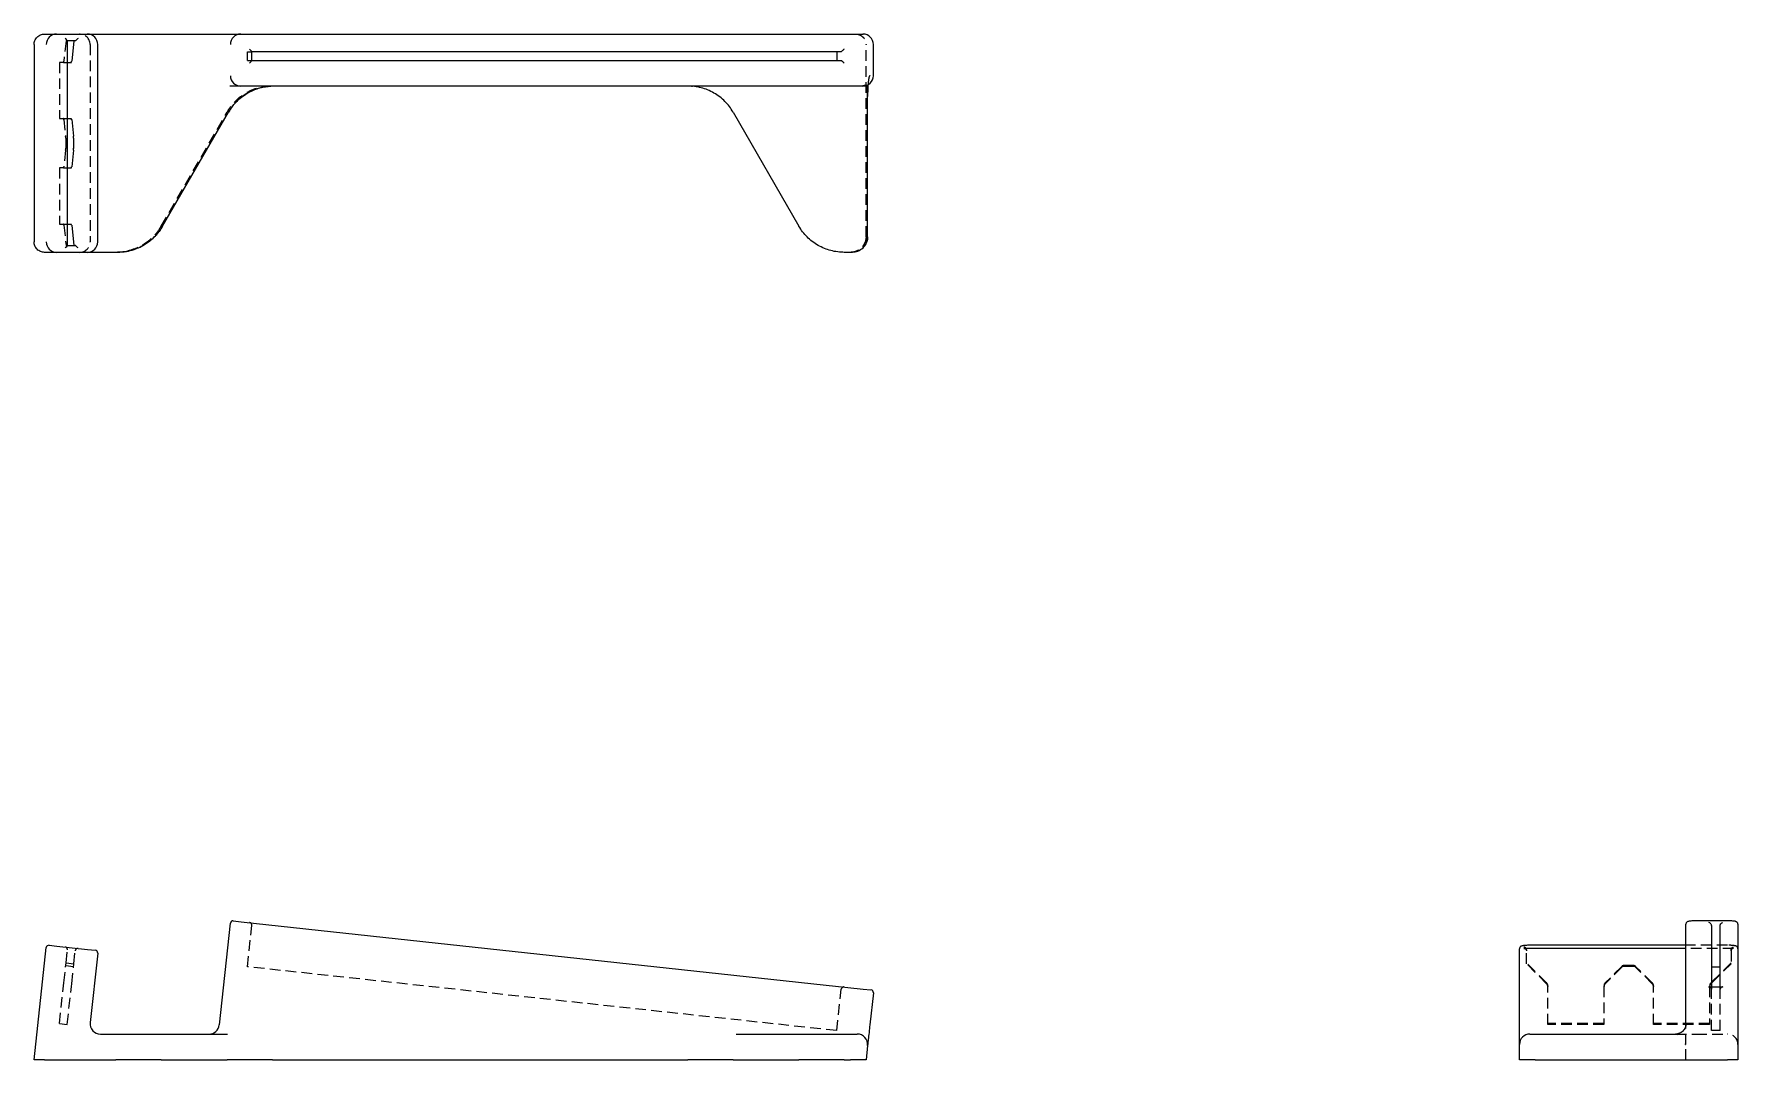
# Model space of a CAD drawing. Header units: millimetres. Extents: x 33 to 236, y 49 to 171.
import ezdxf

# ---------------------------------------------------------------- set-up
doc = ezdxf.new("R2010")
doc.units = ezdxf.units.MM
doc.linetypes.add('HIDDEN', pattern=[1.905, 1.27, -0.635])

msp = doc.modelspace()

# ---------------------------------------------------------------- linework, layer by layer
at = {"color": 7, "linetype": 'Continuous', "lineweight": 25}
for p, q in [((34.25, 171.01), (35.68, 171.01)), ((35.68, 171.01), (39.34, 171.01)), ((39.34, 171.01), (40.91, 171.01)), ((40.91, 171.01), (53.84, 171.01)), ((53.84, 171.01), (56.31, 171.01)), ((56.31, 171.01), (57.62, 171.01)), ((57.62, 171.01), (131.77, 171.01)), ((33, 169.78), (33, 146.23)), ((36.98, 145.82), (36.98, 170.19)), ((37.9, 170.19), (36.98, 170.19)), ((37.73, 170.19), (37.48, 167.79)), ((40.58, 146.23), (40.58, 169.78)), ((58.95, 167.85), (58.95, 168.91)), ((129.17, 168.91), (58.95, 168.91)), ((128.63, 168.91), (128.63, 167.85)), ((133, 166.06), (133, 169.78)), ((36.98, 167.64), (37.44, 167.64)), ((58.95, 167.85), (129.17, 167.85)), ((57.62, 164.82), (56.34, 164.82)), ((131.77, 164.82), (57.62, 164.82)), ((111.34, 164.82), (111.47, 164.81)), ((132.32, 146.85), (132.32, 163.58)), ((36.98, 160.95), (37.44, 160.95)), ((37.48, 160.81), (37.69, 158.83)), ((48.32, 148.1), (56.18, 161.7)), ((116.28, 161.71), (124.14, 148.1)), ((37.7, 158.61), (37.7, 157.39)), ((37.69, 157.17), (37.48, 155.2)), ((36.98, 155.05), (37.44, 155.05)), ((36.98, 148.36), (37.44, 148.36)), ((37.48, 148.22), (37.73, 145.82)), ((35.68, 144.99), (34.25, 144.99)), ((39.34, 144.99), (35.68, 144.99)), ((36.98, 145.82), (37.9, 145.82)), ((40.91, 144.99), (39.34, 144.99)), ((42.93, 144.99), (40.91, 144.99)), ((129.74, 144.99), (129.54, 144.99)), ((130.46, 144.99), (129.74, 144.99)), ((55.08, 52.89), (56.39, 65.02)), ((56.73, 65.29), (57.66, 65.19)), ((57.66, 65.19), (131.8, 57.15)), ((234.78, 65.3), (231.06, 65.3)), ((231.06, 65.29), (231.06, 65.3)), ((234.78, 65.29), (234.78, 65.3)), ((229.82, 56.85), (229.82, 64.89)), ((232.85, 64.74), (232.85, 57.4)), ((233.91, 57.4), (233.91, 64.74)), ((236.01, 64.89), (236.01, 56.85)), ((33, 48.7), (34.45, 62.1)), ((34.79, 62.38), (35.72, 62.28)), ((35.72, 62.28), (39.38, 61.88)), ((39.38, 61.88), (40.3, 61.78)), ((40.58, 61.44), (39.68, 53.16)), ((209.99, 61.57), (209.99, 61.97)), ((209.99, 53.29), (209.99, 61.57)), ((229.82, 62), (210.51, 62)), ((229.82, 62.38), (211.23, 62.38)), ((211.23, 62.38), (211.23, 62.38)), ((232.85, 59.81), (233.91, 59.81)), ((131.8, 57.15), (132.72, 57.05)), ((229.82, 53.02), (229.82, 56.85)), ((234.22, 57.4), (232.55, 57.4)), ((236.01, 56.85), (236.01, 48.7)), ((133, 56.71), (132.58, 52.89)), ((209.99, 50.55), (209.99, 53.29)), ((40.91, 51.78), (42.93, 51.78)), ((47.25, 51.78), (55.1, 51.78)), ((117.56, 51.78), (125.42, 51.78)), ((129.74, 51.78), (130.46, 51.78)), ((211.85, 51.78), (228.58, 51.78)), ((132.32, 50.41), (132.13, 48.7)), ((209.99, 48.7), (209.99, 50.55)), ((34.25, 48.7), (42.73, 48.7)), ((48.13, 48.7), (55.99, 48.7)), ((61.39, 48.7), (110.88, 48.7)), ((116.28, 48.7), (124.14, 48.7)), ((129.54, 48.7), (130.26, 48.7)), ((211.85, 48.7), (234.78, 48.7))]:
    msp.add_line(p, q, dxfattribs=at)
at = {"color": 7, "linetype": 'HIDDEN', "lineweight": 18}
for p, q in [((36.81, 170.19), (36.55, 167.79)), ((36.98, 170.19), (36.81, 170.19)), ((39.67, 169.78), (39.67, 146.23)), ((40.58, 169.78), (40.58, 169.78)), ((58.42, 168.91), (58.95, 168.91)), ((58.42, 167.85), (58.42, 168.91)), ((132.13, 146.85), (132.13, 169.78)), ((133, 169.78), (133, 169.78)), ((36.51, 167.64), (36.03, 167.64)), ((36.03, 167.64), (36.03, 160.95)), ((36.51, 167.64), (36.98, 167.64)), ((36.95, 167.64), (36.95, 160.95)), ((58.42, 167.85), (58.95, 167.85)), ((133, 166.06), (133, 166.06)), ((36.03, 160.95), (36.51, 160.95)), ((36.51, 160.95), (36.98, 160.95)), ((36.55, 160.81), (36.76, 158.83)), ((48.13, 148.1), (55.99, 161.71)), ((36.77, 158.61), (36.77, 157.39)), ((36.76, 157.17), (36.55, 155.2)), ((36.51, 155.05), (36.03, 155.05)), ((36.03, 155.05), (36.03, 148.36)), ((36.51, 155.05), (36.98, 155.05)), ((36.95, 155.05), (36.95, 148.36)), ((36.03, 148.36), (36.51, 148.36)), ((36.51, 148.36), (36.98, 148.36)), ((36.55, 148.22), (36.81, 145.82)), ((40.58, 146.23), (40.58, 146.23)), ((36.81, 145.82), (36.98, 145.82)), ((58.42, 59.81), (58.95, 64.74)), ((36.81, 60.28), (36.98, 61.83)), ((37.73, 60.18), (37.9, 61.73)), ((210.82, 61.83), (210.82, 61.73)), ((210.82, 60.18), (210.82, 61.73)), ((234.78, 62.38), (229.82, 62.38)), ((235.5, 62), (229.82, 62)), ((234.78, 62.38), (234.78, 62.38)), ((235.19, 61.73), (235.19, 61.83)), ((235.19, 61.73), (235.19, 60.18)), ((36.55, 57.89), (36.81, 60.28)), ((36.77, 59.95), (37.7, 59.85)), ((36.81, 60.28), (37.73, 60.18)), ((37.48, 57.79), (37.73, 60.18)), ((128.63, 52.2), (58.42, 59.81)), ((213.22, 57.89), (210.82, 60.28)), ((213.22, 57.79), (210.82, 60.18)), ((222.17, 59.86), (220.2, 57.89)), ((222.17, 59.76), (220.2, 57.79)), ((223.61, 59.95), (222.39, 59.95)), ((223.61, 59.85), (222.39, 59.85)), ((225.81, 57.89), (223.83, 59.86)), ((225.81, 57.79), (223.83, 59.76)), ((235.19, 60.28), (232.79, 57.89)), ((235.19, 60.18), (232.79, 57.79)), ((36.03, 53.05), (36.51, 57.55)), ((36.51, 57.55), (36.55, 57.89)), ((36.95, 52.95), (37.44, 57.45)), ((37.44, 57.45), (37.48, 57.79)), ((128.63, 52.2), (129.17, 57.13)), ((213.36, 57.55), (213.36, 57.45)), ((213.36, 52.95), (213.36, 57.45)), ((220.05, 57.55), (220.05, 57.45)), ((220.05, 57.45), (220.05, 52.95)), ((225.95, 57.55), (225.95, 57.45)), ((225.95, 52.95), (225.95, 57.45)), ((232.64, 57.55), (232.64, 57.45)), ((232.64, 57.45), (232.64, 52.95)), ((232.85, 57.4), (232.85, 57.13)), ((232.85, 52.2), (232.85, 57.13)), ((233.91, 57.13), (233.91, 57.4)), ((233.91, 52.2), (233.91, 57.13)), ((36.03, 53.05), (36.95, 52.95)), ((220.05, 53.05), (213.36, 53.05)), ((220.05, 52.95), (213.36, 52.95)), ((232.64, 53.05), (225.95, 53.05)), ((232.64, 52.95), (225.95, 52.95)), ((228.58, 51.78), (228.78, 51.73)), ((231.06, 51.78), (234.78, 51.78)), ((233.91, 52.2), (232.85, 52.2)), ((229.76, 50.56), (229.82, 50.55)), ((229.77, 50.56), (229.81, 50.73)), ((229.82, 48.7), (229.82, 50.55))]:
    msp.add_line(p, q, dxfattribs=at)
at = {"color": 7, "linetype": 'Continuous', "lineweight": 25}
for centre, radius, start, end in [((35.69, 169.78), 1.24, 90.1679, 180.1669), ((39.34, 169.78), 1.24, 359.8331, 89.8321), ((57.63, 169.78), 1.24, 90.1679, 180.1669), ((131.76, 169.78), 1.24, 359.8331, 89.8321), ((37.24, 167.77), 0.235, 326.7775, 4.0465), ((57.63, 166.05), 1.24, 179.8331, 269.8321), ((131.76, 166.05), 1.24, 270.1679, 0.1669), ((37.24, 160.82), 0.235, 355.9535, 33.2225), ((35.54, 158.63), 2.16, 359.6493, 5.4642), ((35.54, 157.38), 2.16, 354.5358, 0.3507), ((37.24, 155.18), 0.235, 326.7775, 4.0465), ((37.24, 148.23), 0.235, 355.9535, 33.2225), ((35.69, 146.23), 1.24, 179.8331, 269.8321), ((39.34, 146.23), 1.24, 270.1679, 0.1669), ((56.7, 64.99), 0.31, 83.8114, 173.8114), ((34.76, 62.07), 0.31, 83.8114, 173.8114), ((40.27, 61.47), 0.31, 353.8114, 83.8114), ((132.69, 56.75), 0.31, 353.8114, 83.8114), ((40.91, 53.02), 1.24, 173.8114, 270), ((53.84, 53.02), 1.24, 270, 353.8114), ((131.08, 50.55), 1.24, 353.8114, 90), ((211.23, 50.55), 1.24, 90, 180)]:
    msp.add_arc(centre, radius, start, end, dxfattribs=at)
at = {"color": 7, "linetype": 'HIDDEN', "lineweight": 18}
for centre, radius, start, end in [((38.43, 169.78), 1.24, 0, 90), ((36.32, 167.77), 0.235, 326.7775, 4.0465), ((36.32, 160.82), 0.235, 355.9535, 33.2225), ((34.61, 158.63), 2.16, 359.6493, 5.4642), ((34.61, 157.38), 2.16, 354.5358, 0.3507), ((36.32, 155.18), 0.235, 326.7775, 4.0465), ((36.32, 148.23), 0.235, 355.9535, 33.2225), ((38.43, 146.23), 1.24, 270, 0), ((222.39, 59.64), 0.311, 89.9713, 134.7924), ((222.39, 59.54), 0.311, 89.9713, 134.7924), ((223.61, 59.64), 0.311, 45.2076, 90.0287), ((223.61, 59.54), 0.311, 45.2076, 90.0287), ((212.87, 57.55), 0.491, 0.0292, 45.2081), ((212.87, 57.45), 0.491, 0.0292, 45.2081), ((220.55, 57.55), 0.491, 134.7919, 179.9708), ((220.55, 57.45), 0.491, 134.7919, 179.9708), ((225.46, 57.55), 0.491, 0.0292, 45.2081), ((225.46, 57.45), 0.491, 0.0292, 45.2081), ((233.14, 57.55), 0.491, 134.7919, 179.9708), ((233.14, 57.45), 0.491, 134.7919, 179.9708), ((234.78, 50.55), 1.24, 0, 90)]:
    msp.add_arc(centre, radius, start, end, dxfattribs=at)
at = {"color": 7, "linetype": 'Continuous', "lineweight": 25}
for points, knots in [([(33, 169.78), (33, 169.92), (33.03, 170.08), (33.15, 170.38), (33.24, 170.53), (33.49, 170.77), (33.63, 170.87), (33.94, 170.99), (34.1, 171.01), (34.25, 171.01)], [0, 0, 0, 0, 0.25, 0.25, 0.5, 0.5, 0.75, 0.75, 1, 1, 1, 1]), ([(36.98, 170.19), (36.98, 170.2), (36.97, 170.21), (36.95, 170.24), (36.93, 170.26), (36.85, 170.35), (36.77, 170.43), (36.7, 170.5)], [0, 0, 0, 0, 0.25, 0.25, 0.5, 0.5, 1, 1, 1, 1]), ([(38.24, 170.5), (38.17, 170.43), (38.08, 170.34), (37.98, 170.25), (37.95, 170.23), (37.92, 170.2), (37.91, 170.19), (37.9, 170.19)], [0, 0, 0, 0, 0.5, 0.5, 0.75, 0.75, 1, 1, 1, 1]), ([(58.95, 168.91), (58.95, 168.91), (58.95, 168.91), (58.93, 168.94), (58.91, 168.97), (58.83, 169.06), (58.75, 169.14), (58.68, 169.22)], [0, 0, 0, 0, 0.25, 0.25, 0.5, 0.5, 1, 1, 1, 1]), ([(129.51, 169.22), (129.44, 169.14), (129.35, 169.06), (129.25, 168.97), (129.22, 168.94), (129.18, 168.91), (129.17, 168.91), (129.17, 168.91)], [0, 0, 0, 0, 0.5, 0.5, 0.75, 0.75, 1, 1, 1, 1]), ([(58.95, 167.85), (58.95, 167.85), (58.95, 167.85), (58.93, 167.82), (58.91, 167.79), (58.83, 167.7), (58.75, 167.62), (58.68, 167.55)], [0, 0, 0, 0, 0.25, 0.25, 0.5, 0.5, 1, 1, 1, 1]), ([(129.51, 167.55), (129.44, 167.62), (129.35, 167.7), (129.25, 167.79), (129.22, 167.82), (129.18, 167.85), (129.17, 167.85), (129.17, 167.85)], [0, 0, 0, 0, 0.5, 0.5, 0.75, 0.75, 1, 1, 1, 1]), ([(56.17, 161.71), (56.33, 161.97), (56.65, 162.46), (57.24, 163.1), (57.87, 163.63), (58.54, 164.06), (59.22, 164.38), (59.9, 164.6), (60.56, 164.75), (60.99, 164.79), (61.2, 164.81)], [0, 0, 0, 0, 0.146685, 0.287226, 0.421602, 0.549774, 0.671717, 0.787406, 0.896832, 1, 1, 1, 1]), ([(61.2, 164.81), (61.19, 164.81), (61.07, 164.8), (60.83, 164.78), (60.52, 164.73), (60.24, 164.67), (59.88, 164.59), (59.44, 164.45), (58.93, 164.24), (58.36, 163.94), (57.75, 163.53), (57.13, 162.99), (56.6, 162.38), (56.31, 161.93), (56.17, 161.71)], [0, 0, 0, 0, 0.0025344, 0.0618872, 0.1142824, 0.1597192, 0.1981973, 0.2950629, 0.3853857, 0.4691664, 0.6082971, 0.7395123, 0.8719494, 1, 1, 1, 1]), ([(116.28, 161.71), (116.03, 162.16), (115.7, 162.59), (114.93, 163.36), (114.48, 163.71), (113.52, 164.26), (113, 164.48), (111.94, 164.75), (111.4, 164.82), (110.88, 164.82)], [0, 0, 0, 0, 0.25, 0.25, 0.5, 0.5, 0.75, 0.75, 1, 1, 1, 1]), ([(132.31, 163.58), (132.31, 163.75), (132.31, 164.08), (132.32, 164.49), (132.29, 164.76), (132.27, 164.89), (132.22, 164.89), (132.21, 164.89)], [0, 0, 0, 0, 0.277581, 0.530451, 0.759545, 0.969513, 1, 1, 1, 1]), ([(132.37, 165), (132.36, 164.89), (132.34, 164.62), (132.32, 164.13), (132.32, 163.76), (132.32, 163.58)], [0, 0, 0, 0, 0.274943, 0.6493, 1, 1, 1, 1]), ([(34.25, 144.99), (34.1, 144.99), (33.94, 145.02), (33.63, 145.14), (33.49, 145.23), (33.24, 145.48), (33.15, 145.62), (33.03, 145.93), (33, 146.09), (33, 146.23)], [0, 0, 0, 0, 0.25, 0.25, 0.5, 0.5, 0.75, 0.75, 1, 1, 1, 1]), ([(42.93, 145.01), (43.29, 145.03), (43.96, 145.06), (44.87, 145.3), (45.59, 145.59), (46.16, 145.9), (46.68, 146.25), (47.22, 146.7), (47.8, 147.31), (48.14, 147.83), (48.31, 148.11)], [0, 0, 0, 0, 0.167107, 0.310121, 0.428996, 0.523706, 0.609765, 0.717462, 0.84755, 1, 1, 1, 1]), ([(47.71, 147.25), (47.61, 147.12), (47.38, 146.85), (46.98, 146.48), (46.53, 146.13), (46.13, 145.87), (45.77, 145.68), (45.49, 145.54), (45.18, 145.41), (44.85, 145.29), (44.41, 145.17), (43.77, 145.03), (43.24, 145.01), (42.93, 144.99)], [0, 0, 0, 0, 0.092796, 0.193497, 0.297127, 0.403687, 0.459108, 0.517159, 0.577839, 0.641149, 0.707089, 0.829266, 1, 1, 1, 1]), ([(48.32, 148.1), (48.19, 147.89), (48.02, 147.61), (47.81, 147.36), (47.76, 147.31)], [0, 0, 0, 0, 0.783617, 1, 1, 1, 1]), ([(129.54, 144.99), (129.02, 144.99), (128.48, 145.06), (127.42, 145.34), (126.9, 145.55), (125.94, 146.1), (125.49, 146.45), (124.72, 147.22), (124.4, 147.66), (124.14, 148.1)], [0, 0, 0, 0, 0.25, 0.25, 0.5, 0.5, 0.75, 0.75, 1, 1, 1, 1]), ([(130.46, 145.01), (130.7, 145.04), (131.18, 145.09), (131.8, 145.51), (132.23, 146.12), (132.28, 146.61), (132.31, 146.85)], [0, 0, 0, 0, 0.248861, 0.498599, 0.749096, 1, 1, 1, 1]), ([(132.32, 146.85), (132.31, 146.81), (132.31, 146.71), (132.3, 146.57), (132.27, 146.43), (132.23, 146.29), (132.18, 146.16), (132.12, 146.02), (132.05, 145.89), (131.97, 145.77), (131.88, 145.65), (131.77, 145.54), (131.66, 145.43), (131.52, 145.32), (131.36, 145.22), (131.17, 145.13), (130.96, 145.06), (130.72, 145), (130.55, 145), (130.46, 144.99)], [0, 0, 0, 0, 0.047527, 0.095603, 0.144226, 0.193399, 0.24312, 0.293391, 0.344212, 0.395583, 0.447504, 0.499976, 0.551862, 0.610266, 0.675186, 0.746622, 0.824571, 0.909031, 1, 1, 1, 1]), ([(36.98, 145.82), (36.98, 145.81), (36.97, 145.8), (36.95, 145.77), (36.93, 145.74), (36.85, 145.66), (36.77, 145.58), (36.7, 145.51)], [0, 0, 0, 0, 0.25, 0.25, 0.5, 0.5, 1, 1, 1, 1]), ([(38.24, 145.51), (38.17, 145.58), (38.08, 145.67), (37.98, 145.76), (37.95, 145.78), (37.92, 145.81), (37.91, 145.82), (37.9, 145.82)], [0, 0, 0, 0, 0.5, 0.5, 0.75, 0.75, 1, 1, 1, 1]), ([(231.06, 65.3), (231.01, 65.3), (230.87, 65.29), (230.64, 65.29), (230.4, 65.27), (230.2, 65.24), (230.07, 65.22), (229.94, 65.15), (229.86, 65.05), (229.82, 64.96), (229.82, 64.9), (229.82, 64.89)], [0, 0, 0, 0, 0.0810712, 0.2368965, 0.3942665, 0.555704, 0.7345213, 0.8280109, 0.8990599, 0.9699564, 1, 1, 1, 1]), ([(232.85, 64.74), (232.85, 64.78), (232.85, 64.82), (232.82, 64.9), (232.79, 64.94), (232.7, 65.04), (232.62, 65.07), (232.55, 65.08)], [0, 0, 0, 0, 0.25, 0.25, 0.5, 0.5, 1, 1, 1, 1]), ([(233.91, 64.74), (233.91, 64.78), (233.91, 64.82), (233.94, 64.9), (233.97, 64.94), (234.06, 65.04), (234.14, 65.07), (234.22, 65.08)], [0, 0, 0, 0, 0.25, 0.25, 0.5, 0.5, 1, 1, 1, 1]), ([(236.01, 64.89), (236.01, 64.93), (236, 65.01), (235.94, 65.1), (235.88, 65.15), (235.81, 65.19), (235.72, 65.22), (235.61, 65.25), (235.43, 65.27), (235.18, 65.29), (234.95, 65.29), (234.82, 65.3), (234.78, 65.3)], [0, 0, 0, 0, 0.0764318, 0.1365525, 0.1915171, 0.2479083, 0.3224104, 0.4466881, 0.6044129, 0.7704987, 0.9285331, 1, 1, 1, 1]), ([(211.23, 62.38), (211.18, 62.38), (211.04, 62.38), (210.82, 62.37), (210.58, 62.35), (210.37, 62.32), (210.25, 62.3), (210.12, 62.23), (210.03, 62.13), (210, 62.04), (209.99, 61.98), (209.99, 61.97)], [0, 0, 0, 0, 0.081071, 0.236897, 0.394266, 0.555704, 0.734521, 0.828011, 0.89906, 0.969956, 1, 1, 1, 1]), ([(210.76, 62), (210.76, 62.01), (210.74, 62.04), (210.66, 62.12), (210.57, 62.15), (210.51, 62.17)], [0, 0, 0, 0, 0.048563, 0.3214, 1, 1, 1, 1]), ([(132.58, 52.89), (132.55, 52.6), (132.52, 52.28), (132.45, 51.67), (132.42, 51.38), (132.37, 50.9), (132.35, 50.71), (132.32, 50.47), (132.32, 50.41), (132.32, 50.41)], [0, 0, 0, 0, 0.25, 0.25, 0.5, 0.5, 0.75, 0.75, 1, 1, 1, 1]), ([(229.82, 53.02), (229.82, 52.86), (229.79, 52.7), (229.66, 52.4), (229.57, 52.26), (229.34, 52.03), (229.2, 51.94), (228.9, 51.82), (228.74, 51.78), (228.58, 51.78)], [0, 0, 0, 0, 0.25, 0.25, 0.5, 0.5, 0.75, 0.75, 1, 1, 1, 1]), ([(42.93, 51.78), (43.34, 51.78), (43.77, 51.78), (44.62, 51.78), (45.04, 51.78), (45.81, 51.78), (46.17, 51.78), (46.78, 51.78), (47.04, 51.78), (47.25, 51.78)], [0, 0, 0, 0, 0.25, 0.25, 0.5, 0.5, 0.75, 0.75, 1, 1, 1, 1]), ([(125.42, 51.78), (125.63, 51.78), (125.89, 51.78), (126.5, 51.78), (126.86, 51.78), (127.63, 51.78), (128.05, 51.78), (128.9, 51.78), (129.33, 51.78), (129.74, 51.78)], [0, 0, 0, 0, 0.25, 0.25, 0.5, 0.5, 0.75, 0.75, 1, 1, 1, 1]), ([(130.46, 51.78), (130.53, 51.78), (130.61, 51.78), (130.77, 51.78), (130.84, 51.78), (130.96, 51.78), (131.01, 51.78), (131.07, 51.78), (131.08, 51.78), (131.08, 51.78)], [0, 0, 0, 0, 0.25, 0.25, 0.5, 0.5, 0.75, 0.75, 1, 1, 1, 1]), ([(211.23, 51.78), (211.23, 51.78), (211.25, 51.78), (211.31, 51.78), (211.35, 51.78), (211.47, 51.78), (211.55, 51.78), (211.7, 51.78), (211.78, 51.78), (211.85, 51.78)], [0, 0, 0, 0, 0.25, 0.25, 0.5, 0.5, 0.75, 0.75, 1, 1, 1, 1]), ([(34.25, 48.7), (34.1, 48.7), (33.94, 48.7), (33.63, 48.7), (33.49, 48.7), (33.24, 48.7), (33.15, 48.7), (33.03, 48.7), (33, 48.7), (33, 48.7)], [0, 0, 0, 0, 0.25, 0.25, 0.5, 0.5, 0.75, 0.75, 1, 1, 1, 1]), ([(48.13, 48.7), (47.87, 48.7), (47.55, 48.7), (46.78, 48.7), (46.33, 48.7), (45.37, 48.7), (44.85, 48.7), (43.79, 48.7), (43.25, 48.7), (42.73, 48.7)], [0, 0, 0, 0, 0.25, 0.25, 0.5, 0.5, 0.75, 0.75, 1, 1, 1, 1]), ([(61.39, 48.7), (60.87, 48.7), (60.33, 48.7), (59.27, 48.7), (58.75, 48.7), (57.79, 48.7), (57.34, 48.7), (56.57, 48.7), (56.25, 48.7), (55.99, 48.7)], [0, 0, 0, 0, 0.25, 0.25, 0.5, 0.5, 0.75, 0.75, 1, 1, 1, 1]), ([(116.28, 48.7), (116.03, 48.7), (115.7, 48.7), (114.93, 48.7), (114.48, 48.7), (113.52, 48.7), (113, 48.7), (111.94, 48.7), (111.4, 48.7), (110.88, 48.7)], [0, 0, 0, 0, 0.25, 0.25, 0.5, 0.5, 0.75, 0.75, 1, 1, 1, 1]), ([(129.54, 48.7), (129.02, 48.7), (128.48, 48.7), (127.42, 48.7), (126.9, 48.7), (125.94, 48.7), (125.49, 48.7), (124.72, 48.7), (124.4, 48.7), (124.14, 48.7)], [0, 0, 0, 0, 0.25, 0.25, 0.5, 0.5, 0.75, 0.75, 1, 1, 1, 1]), ([(132.13, 48.7), (132.13, 48.7), (132.09, 48.7), (131.91, 48.7), (131.76, 48.7), (131.4, 48.7), (131.18, 48.7), (130.72, 48.7), (130.48, 48.7), (130.26, 48.7)], [0, 0, 0, 0, 0.25, 0.25, 0.5, 0.5, 0.75, 0.75, 1, 1, 1, 1]), ([(211.85, 48.7), (211.63, 48.7), (211.4, 48.7), (210.94, 48.7), (210.72, 48.7), (210.36, 48.7), (210.21, 48.7), (210.03, 48.7), (209.99, 48.7), (209.99, 48.7)], [0, 0, 0, 0, 0.25, 0.25, 0.5, 0.5, 0.75, 0.75, 1, 1, 1, 1]), ([(236.01, 48.7), (236.01, 48.7), (235.99, 48.7), (235.87, 48.7), (235.77, 48.7), (235.53, 48.7), (235.38, 48.7), (235.08, 48.7), (234.92, 48.7), (234.78, 48.7)], [0, 0, 0, 0, 0.25, 0.25, 0.5, 0.5, 0.75, 0.75, 1, 1, 1, 1])]:
    msp.add_open_spline(points, degree=3, knots=knots, dxfattribs=at)
at = {"color": 7, "linetype": 'HIDDEN', "lineweight": 18}
for points, knots in [([(130.88, 171.01), (131.03, 171.01), (131.19, 170.99), (131.5, 170.87), (131.64, 170.77), (131.89, 170.53), (131.98, 170.38), (132.1, 170.08), (132.13, 169.92), (132.13, 169.78)], [0, 0, 0, 0, 0.25, 0.25, 0.5, 0.5, 0.75, 0.75, 1, 1, 1, 1]), ([(61.39, 164.82), (60.87, 164.82), (60.33, 164.75), (59.27, 164.48), (58.75, 164.26), (57.79, 163.71), (57.34, 163.36), (56.57, 162.59), (56.25, 162.16), (55.99, 161.71)], [0, 0, 0, 0, 0.25, 0.25, 0.5, 0.5, 0.75, 0.75, 1, 1, 1, 1]), ([(132.21, 164.89), (132.18, 164.9), (132.12, 164.92), (131.92, 164.86), (131.63, 164.79), (131.41, 164.79), (131.3, 164.8)], [0, 0, 0, 0, 0.2194071, 0.476167, 0.7371533, 1, 1, 1, 1]), ([(132.58, 166.06), (132.56, 166.04), (132.51, 166), (132.44, 165.68), (132.39, 165.32), (132.37, 165.05), (132.37, 165)], [0, 0, 0, 0, 0.290891, 0.603753, 0.926069, 1, 1, 1, 1]), ([(48.13, 148.1), (47.87, 147.66), (47.55, 147.22), (46.78, 146.45), (46.33, 146.1), (45.37, 145.55), (44.85, 145.34), (43.79, 145.06), (43.25, 144.99), (42.73, 144.99)], [0, 0, 0, 0, 0.25, 0.25, 0.5, 0.5, 0.75, 0.75, 1, 1, 1, 1]), ([(132.13, 146.85), (132.13, 146.63), (132.09, 146.4), (131.91, 145.94), (131.76, 145.72), (131.4, 145.36), (131.18, 145.21), (130.72, 145.03), (130.48, 144.99), (130.26, 144.99)], [0, 0, 0, 0, 0.25, 0.25, 0.5, 0.5, 0.75, 0.75, 1, 1, 1, 1]), ([(58.95, 64.74), (58.95, 64.78), (58.95, 64.82), (58.93, 64.9), (58.91, 64.94), (58.83, 65.04), (58.75, 65.07), (58.68, 65.08)], [0, 0, 0, 0, 0.25, 0.25, 0.5, 0.5, 1, 1, 1, 1]), ([(36.98, 61.86), (36.98, 61.89), (36.97, 61.93), (36.95, 62), (36.93, 62.04), (36.85, 62.13), (36.77, 62.16), (36.7, 62.17)], [0, 0, 0, 0, 0.25, 0.25, 0.5, 0.5, 1, 1, 1, 1]), ([(38.24, 62), (38.17, 62.01), (38.08, 61.99), (37.98, 61.91), (37.95, 61.87), (37.92, 61.8), (37.91, 61.76), (37.9, 61.73)], [0, 0, 0, 0, 0.5, 0.5, 0.75, 0.75, 1, 1, 1, 1]), ([(210.51, 62), (210.58, 62.01), (210.67, 61.99), (210.76, 61.91), (210.78, 61.87), (210.81, 61.8), (210.82, 61.76), (210.82, 61.73)], [0, 0, 0, 0, 0.5, 0.5, 0.75, 0.75, 1, 1, 1, 1]), ([(210.82, 61.86), (210.81, 61.89), (210.8, 61.94), (210.78, 61.98), (210.76, 62)], [0, 0, 0, 0, 0.520654, 1, 1, 1, 1]), ([(236.01, 61.97), (236.01, 62.01), (236, 62.09), (235.94, 62.18), (235.88, 62.24), (235.81, 62.28), (235.72, 62.3), (235.61, 62.33), (235.43, 62.35), (235.18, 62.37), (234.95, 62.38), (234.82, 62.38), (234.78, 62.38)], [0, 0, 0, 0, 0.0764318, 0.1365525, 0.1915171, 0.2479083, 0.3224104, 0.4466881, 0.6044129, 0.7704987, 0.9285331, 1, 1, 1, 1]), ([(235.19, 61.86), (235.2, 61.89), (235.21, 61.93), (235.24, 62), (235.26, 62.04), (235.35, 62.13), (235.43, 62.16), (235.5, 62.17)], [0, 0, 0, 0, 0.25, 0.25, 0.5, 0.5, 1, 1, 1, 1]), ([(235.5, 62), (235.43, 62.01), (235.34, 61.99), (235.25, 61.91), (235.23, 61.87), (235.2, 61.8), (235.19, 61.76), (235.19, 61.73)], [0, 0, 0, 0, 0.5, 0.5, 0.75, 0.75, 1, 1, 1, 1]), ([(129.51, 57.4), (129.44, 57.41), (129.35, 57.39), (129.25, 57.31), (129.22, 57.27), (129.18, 57.2), (129.17, 57.16), (129.17, 57.13)], [0, 0, 0, 0, 0.5, 0.5, 0.75, 0.75, 1, 1, 1, 1]), ([(232.55, 57.4), (232.62, 57.41), (232.7, 57.39), (232.79, 57.31), (232.82, 57.27), (232.85, 57.2), (232.85, 57.16), (232.85, 57.13)], [0, 0, 0, 0, 0.5, 0.5, 0.75, 0.75, 1, 1, 1, 1]), ([(234.22, 57.4), (234.14, 57.41), (234.06, 57.39), (233.97, 57.31), (233.94, 57.27), (233.91, 57.2), (233.91, 57.16), (233.91, 57.13)], [0, 0, 0, 0, 0.5, 0.5, 0.75, 0.75, 1, 1, 1, 1]), ([(229.82, 50.55), (229.82, 51.14), (229.82, 51.73), (229.82, 52.32), (229.82, 52.43), (229.82, 52.62), (229.82, 52.71), (229.82, 52.93), (229.82, 53.02), (229.82, 53.02)], [0, 0, 0, 0, 0.5, 0.5, 0.625, 0.625, 0.75, 0.75, 1, 1, 1, 1]), ([(228.6, 51.78), (228.63, 51.78), (228.71, 51.78), (228.99, 51.78), (229.18, 51.78), (229.65, 51.78), (229.92, 51.78), (230.49, 51.78), (230.78, 51.78), (231.06, 51.78)], [0, 0, 0, 0, 0.25, 0.25, 0.5, 0.5, 0.75, 0.75, 1, 1, 1, 1])]:
    msp.add_open_spline(points, degree=3, knots=knots, dxfattribs=at)
for points in [[(36.98, 170.19), (36.98, 170.19), (36.98, 170.19), (36.98, 170.19)], [(36.98, 145.82), (36.98, 145.82), (36.98, 145.82), (36.98, 145.82)], [(36.98, 61.83), (36.98, 61.84), (36.98, 61.85), (36.98, 61.86)], [(210.82, 61.83), (210.82, 61.84), (210.82, 61.85), (210.82, 61.86)], [(235.19, 61.83), (235.19, 61.84), (235.19, 61.85), (235.19, 61.86)]]:
    msp.add_open_spline(points, degree=3, dxfattribs=at)
at = {"color": 7, "linetype": 'Continuous', "lineweight": 25}
for points in [[(55.1, 51.78), (55.37, 51.78), (55.68, 51.78), (56.03, 51.78)], [(116.65, 51.78), (117, 51.78), (117.31, 51.78), (117.56, 51.78)]]:
    msp.add_open_spline(points, degree=3, dxfattribs=at)

doc.saveas('drawing.dxf')
